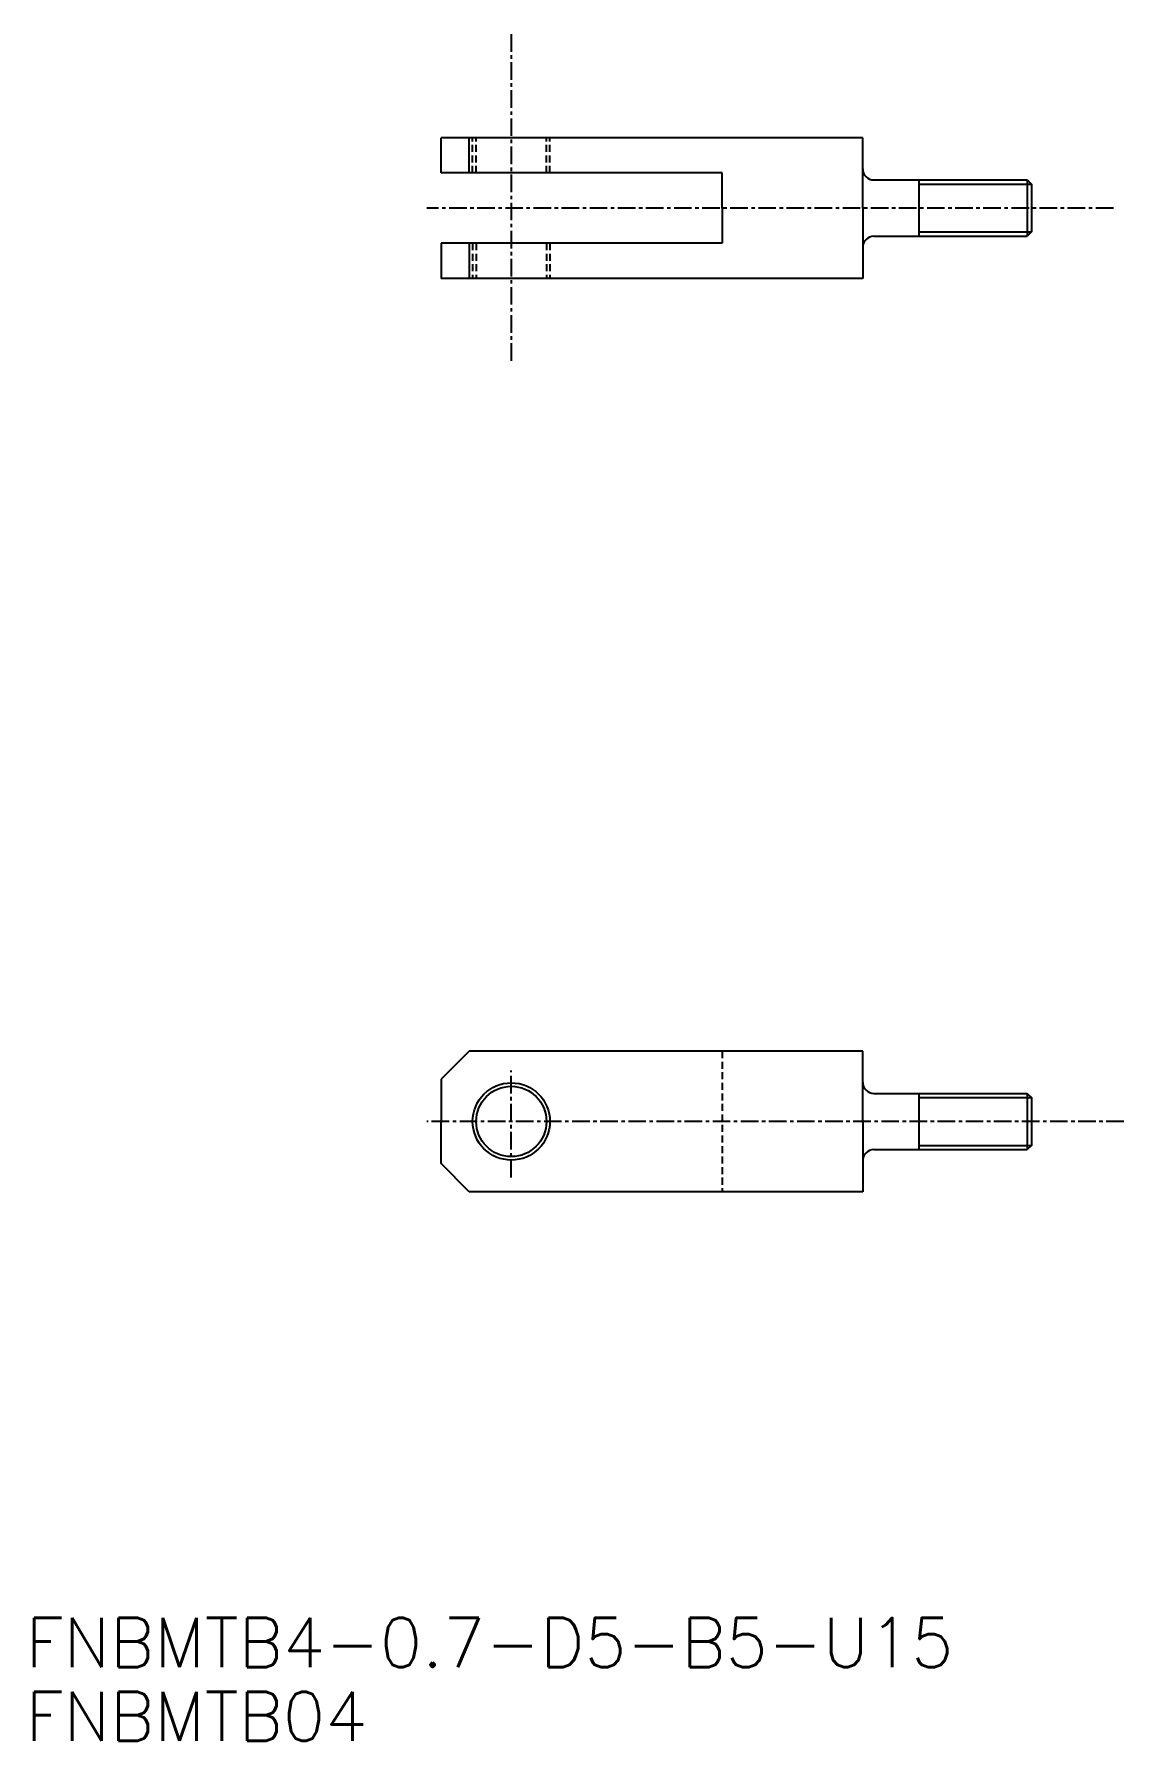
# Model space of a CAD drawing. Extents: x 1 to 79, y 1 to 122.
import ezdxf

# ---------------------------------------------------------------- set-up
doc = ezdxf.new("R2010")
doc.units = 0
doc.linetypes.add('CENTER', pattern=[2, 1.25, -0.25, 0.25, -0.25])
doc.linetypes.add('DASHED', pattern=[0.75, 0.5, -0.25])
doc.layers.get('0').update_dxf_attribs({"linetype": 'CONTINUOUS'})
doc.layers.add('CENTER', color=1, linetype='CENTER')
doc.styles.get("Standard").update_dxf_attribs({"font": 'txt.shx', "bigfont": 'extfont.shx'})

msp = doc.modelspace()

# ---------------------------------------------------------------- linework, layer by layer
at = {"color": 7, "linetype": 'CONTINUOUS'}
for p, q in [((60, 115), (30, 115)), ((30, 112.5), (30, 115)), ((32, 112.5), (32, 115)), ((60, 110), (60, 115)), ((50, 112.5), (30, 112.5)), ((50, 110), (50, 112.5)), ((60.8, 112), (71.7, 112)), ((71.7, 112), (71.7, 108)), ((71.7, 112), (72, 111.7)), ((72, 111.7), (72, 108.3)), ((50, 110), (50, 107.5)), ((60, 110), (60, 105)), ((72, 108.3), (71.7, 108)), ((50, 107.5), (30, 107.5)), ((30, 107.5), (30, 105)), ((32, 107.5), (32, 105)), ((60.8, 108), (71.7, 108)), ((60, 105), (30, 105)), ((32, 50), (30, 48)), ((60, 50), (32, 50)), ((60, 45), (60, 50)), ((30, 48), (30, 45)), ((60.8, 47), (71.7, 47)), ((71.7, 47), (71.7, 43)), ((71.7, 47), (72, 46.7)), ((72, 46.7), (72, 43.3)), ((30, 42), (30, 45)), ((60, 45), (60, 40)), ((60.8, 43), (71.7, 43)), ((72, 43.3), (71.7, 43)), ((32, 40), (30, 42)), ((60, 40), (32, 40))]:
    msp.add_line(p, q, dxfattribs=at)
at = {"color": 3, "linetype": 'DASHED'}
for p, q in [((32.25, 112.5), (32.25, 115)), ((32.5, 112.5), (32.5, 115)), ((37.5, 112.5), (37.5, 115)), ((37.75, 112.5), (37.75, 115)), ((32.25, 107.5), (32.25, 105)), ((32.5, 107.5), (32.5, 105)), ((37.5, 107.5), (37.5, 105)), ((37.75, 107.5), (37.75, 105)), ((50, 50), (50, 40))]:
    msp.add_line(p, q, dxfattribs=at)
at = {"color": 3}
for p, q in [((64, 112), (64, 108)), ((64, 111.7), (72, 111.7)), ((64, 108.3), (72, 108.3)), ((64, 47), (64, 43)), ((64, 46.7), (72, 46.7)), ((64, 43.3), (72, 43.3))]:
    msp.add_line(p, q, dxfattribs=at)
at = {"color": 7, "linetype": 'CONTINUOUS'}
for radius in [2.75, 2.5]:
    msp.add_circle((35, 45), radius, dxfattribs=at)
for centre, start, end in [((60.8, 112.8), 180, 270), ((60.8, 107.2), 90, 180), ((60.8, 47.8), 180, 270), ((60.8, 42.2), 90, 180)]:
    msp.add_arc(centre, 0.8, start, end, dxfattribs=at)
at = {"layer": 'CENTER', "color": 1, "linetype": 'CENTER'}
for p, q in [((35, 122.38), (35, 99)), ((77.83, 110), (29, 110)), ((35, 41), (35, 48.63)), ((78.58, 45), (29, 45))]:
    msp.add_line(p, q, dxfattribs=at)

# ---------------------------------------------------------------- texts
at = {"color": 7, "linetype": 'CONTINUOUS'}
for s, p in [('FNBMTB4-0.7-D5-B5-U15', (0.45, 6.17)), ('FNBMTB04', (0.45, 0.92))]:
    msp.add_text(s, height=3.5, dxfattribs=at).set_placement(p)

doc.saveas('drawing.dxf')
